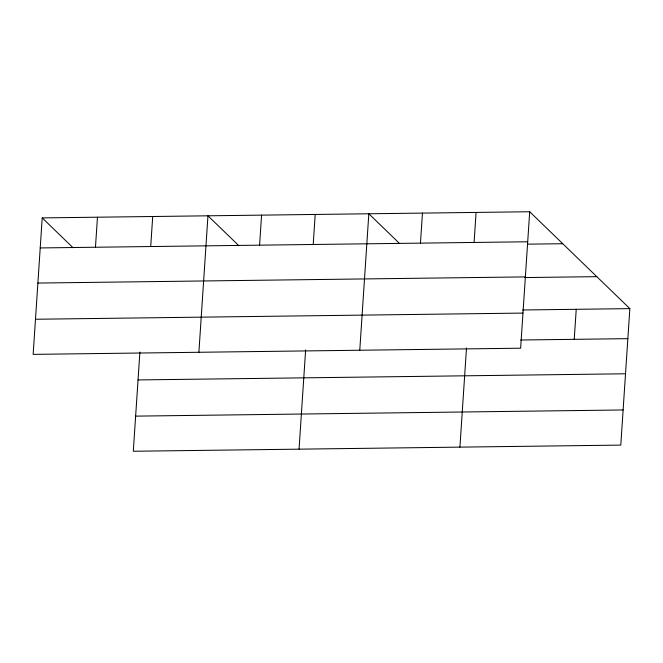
<?xml version="1.0" encoding="UTF-8"?>
<svg xmlns="http://www.w3.org/2000/svg" width="663" height="663" viewBox="0 0 663 663"><rect width="100%" height="100%" fill="white"/><g stroke="black" fill="none" stroke-linecap="round" stroke-linejoin="round"><path stroke-width="0.99" d="M42.217 217.903L33.15 354.374L520.637 348.208L529.696 211.746L42.217 217.903L73.063 247.747M95.464 247.241L97.461 217.207M139.893 352.053L133.304 451.254L620.783 445.097L629.85 308.626L529.696 211.746M150.716 246.545L152.714 216.511M198.892 352.277L207.958 215.815L238.804 245.65M259.589 245.161L261.578 215.135M299.046 449.158L305.635 349.956M313.209 244.49L315.207 214.456M359.769 350.246L368.827 213.776L399.673 243.619M420.458 243.13L422.455 213.096M459.915 447.127L466.503 347.926M474.078 242.451L476.075 212.425M574.233 339.332L576.23 309.306M40.219 247.937L527.707 241.771M527.69 244.158L562.746 243.719M37.89 283.06L525.369 276.902M524.615 277.565L596.799 276.653M522.601 309.986L629.85 308.626M35.479 319.251L522.966 313.085M520.612 340.011L627.853 338.66M138.037 379.94L625.524 373.783M135.633 416.132L623.121 409.966"/></g></svg>
